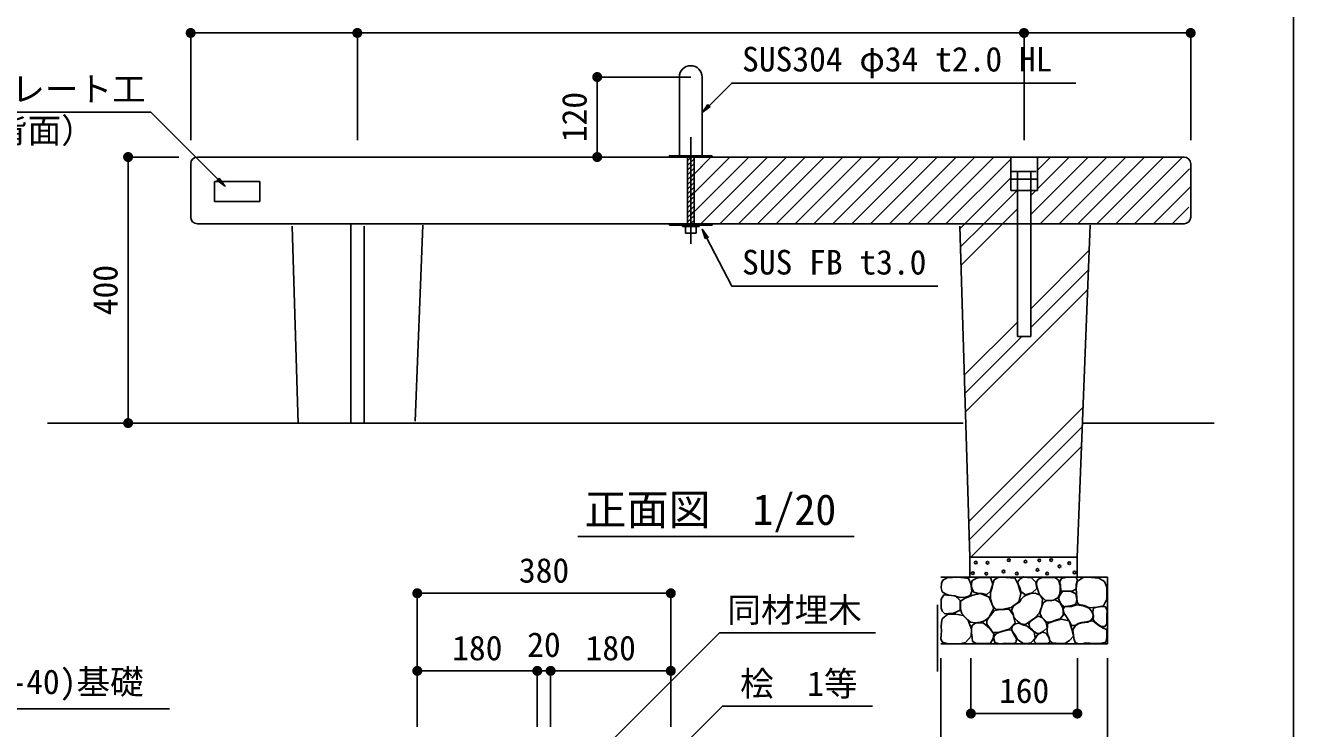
# Model space of a CAD drawing. Units: millimetres at full size, sheet at 1:20. Extents: x 173 to 5649, y 2106 to 5839.
# Drawn here: x 3747 to 5649, y 3685 to 4740 of the extents above; entities that cross this region are included whole.
import ezdxf
from ezdxf.enums import TextEntityAlignment as Align

# ---------------------------------------------------------------- set-up
doc = ezdxf.new("R2010")
doc.units = ezdxf.units.MM
doc.header["$LTSCALE"] = 20
for name, pattern in [('DASHED', [7.5, 6, -1.5]), ('DASHED_SPACED', [12, 6, -6]), ('LONG_DASHED_DOTTED', [15.25, 12, -1.5, 0.25, -1.5])]:
    doc.linetypes.add(name, pattern=pattern)
for name, color, linetype, lineweight in [('0_2', 7, 'Continuous', 25), ('_0-0_', 7, 'Continuous', 25), ('ハッチ', 4, 'Continuous', 25), ('寸法', 3, 'Continuous', 25), ('本体', 7, 'Continuous', 25)]:
    doc.layers.add(name, color=color, linetype=linetype, lineweight=lineweight)
doc.styles.add('ＭＳ ゴシック', font='')
doc.styles.get('ＭＳ ゴシック').set_extended_font_data('MS Gothic')

# ---------------------------------------------------------------- blocks, each defined once
blk = doc.blocks.new('filled_dot')
at = {"color": 0, "linetype": 'Continuous', "lineweight": -2, "const_width": 1.25}
blk.add_lwpolyline([(-0.625, 0, 1), (0.625, 0, 1)], format="xyb", close=True, dxfattribs=at)

msp = doc.modelspace()

# ---------------------------------------------------------------- hatches: boundary and pattern name
at = {"layer": '0_2'}
msp.add_hatch(color=256, dxfattribs=at).paths.add_polyline_path([(4046.16, 4498.4), (4033.87, 4507.33), (4037.23, 4510.69)])
at = {"layer": '寸法'}
for points in [[(4761.58, 4608.77), (4770.51, 4621.05), (4773.87, 4617.69)], [(4761.58, 4434.06), (4770.64, 4421.87), (4766.43, 4419.67)]]:
    msp.add_hatch(color=256, dxfattribs=at).paths.add_polyline_path(points)

# ---------------------------------------------------------------- linework, layer by layer
at = {"layer": '0_2'}
for points in [[(4046.16, 4498.4), (3934.69, 4609.87), (3670.27, 4609.87)], [(3214.03, 3847.86), (3346.87, 3715.01), (3963.04, 3715.01)], [(4620.33, 3661.27), (4787.73, 3828.67), (5021.66, 3828.67)], [(4693.95, 3620.88), (4792.09, 3719.01), (5017.33, 3719.01)]]:
    msp.add_lwpolyline(points, dxfattribs=at)
at = {"layer": '0_2', "lineweight": 13}
msp.add_lwpolyline([(4046.16, 4498.4), (4033.87, 4507.33), (4037.23, 4510.69)], close=True, dxfattribs=at)
at = {"layer": '_0-0_'}
for p, q in [((4727.58, 4662.33), (4727.58, 4544.33)), ((4761.58, 4661.65), (4761.58, 4544.33)), ((4712.58, 4543.83), (4712.58, 4542.33)), ((4776.08, 4544.33), (4713.08, 4544.33)), ((4727.58, 4542.34), (4727.58, 4542.33)), ((4739.58, 4542.33), (4739.58, 4442.33)), ((4739.58, 4536.68), (4745.23, 4542.33)), ((4749.58, 4542.33), (4749.58, 4442.33)), ((4776.58, 4543.83), (4776.58, 4542.33)), ((4712.58, 4442.33), (4712.58, 4440.33)), ((4776.58, 4440.33), (4712.58, 4440.33)), ((4732.08, 4440.33), (4732.08, 4438.33)), ((4757.08, 4438.33), (4732.08, 4438.33)), ((4736.58, 4438.33), (4736.58, 4428.33)), ((4744.23, 4442.33), (4749.58, 4447.68)), ((4744.23, 4442.33), (4749.58, 4447.68)), ((4752.58, 4438.33), (4752.58, 4428.33)), ((4757.08, 4440.33), (4757.08, 4438.33)), ((4776.58, 4442.33), (4776.58, 4440.33)), ((4752.58, 4428.33), (4736.58, 4428.33))]:
    msp.add_line(p, q, dxfattribs=at)
at = {"layer": '_0-0_', "color": 1, "linetype": 'DASHED'}
for p, q in [((4721.08, 4543.83), (4721.08, 4542.33)), ((4768.08, 4543.83), (4768.08, 4542.33))]:
    msp.add_line(p, q, dxfattribs=at)
at = {"layer": '_0-0_', "color": 6}
msp.add_lwpolyline([(5649.01, 5729.4), (172.75, 5729.4), (172.75, 2105.77), (5649.01, 2105.77)], close=True, dxfattribs=at)
at = {"layer": '_0-0_'}
for centre, radius, start, end in [((4744.58, 4662.33), 17, 0, 180), ((4713.08, 4543.83), 0.5, 90, 180), ((4776.08, 4543.83), 0.5, 0, 90)]:
    msp.add_arc(centre, radius, start, end, dxfattribs=at)
at = {"layer": 'ハッチ'}
for p, q in [((4739.58, 4536.68), (4745.23, 4542.33)), ((4739.58, 4529.6), (4749.58, 4539.6)), ((4739.58, 4522.53), (4749.58, 4532.53)), ((4739.58, 4522.53), (4749.58, 4532.53)), ((4744.58, 4511.91), (4775, 4542.33)), ((4744.58, 4483.62), (4803.28, 4542.33)), ((4744.58, 4455.34), (4831.57, 4542.33)), ((4744.58, 4540.19), (4746.72, 4542.33)), ((4749.58, 4516.91), (4775, 4542.33)), ((4759.85, 4442.33), (4859.85, 4542.33)), ((4788.14, 4442.33), (4888.14, 4542.33)), ((4816.42, 4442.33), (4916.42, 4542.33)), ((4844.71, 4442.33), (4944.71, 4542.33)), ((4872.99, 4442.33), (4972.99, 4542.33)), ((4901.27, 4442.33), (5001.27, 4542.33)), ((4929.56, 4442.33), (5029.56, 4542.33)), ((4957.84, 4442.33), (5057.84, 4542.33)), ((4986.13, 4442.33), (5086.13, 4542.33)), ((5014.41, 4442.33), (5114.41, 4542.33)), ((5042.7, 4442.33), (5142.7, 4542.33)), ((5070.98, 4442.33), (5170.98, 4542.33)), ((5099.26, 4442.33), (5199.26, 4542.33)), ((5127.55, 4442.33), (5224.58, 4539.36)), ((5254.58, 4456.22), (5340.69, 4542.33)), ((5264.58, 4494.51), (5312.4, 4542.33)), ((5264.58, 4522.79), (5284.12, 4542.33)), ((5268.97, 4442.33), (5368.97, 4542.33)), ((5297.25, 4442.33), (5397.25, 4542.33)), ((5325.54, 4442.33), (5425.54, 4542.33)), ((5353.82, 4442.33), (5453.82, 4542.33)), ((5382.11, 4442.33), (5482.11, 4542.33)), ((4739.58, 4515.46), (4749.58, 4525.46)), ((4739.58, 4508.39), (4749.58, 4518.39)), ((4739.58, 4508.39), (4749.58, 4518.39)), ((4739.58, 4501.32), (4749.58, 4511.32)), ((5155.83, 4442.33), (5224.58, 4511.07)), ((5410.39, 4442.33), (5492.94, 4524.87)), ((4739.58, 4494.25), (4749.58, 4504.25)), ((4739.58, 4494.25), (4749.58, 4504.25)), ((4739.58, 4487.18), (4749.58, 4497.18)), ((4739.58, 4480.11), (4749.58, 4490.11)), ((4739.58, 4480.11), (4749.58, 4490.11)), ((5184.12, 4442.33), (5234.12, 4492.33)), ((5254.58, 4484.51), (5262.4, 4492.33)), ((5438.68, 4442.33), (5495.57, 4499.22)), ((4739.58, 4473.04), (4749.58, 4483.04)), ((4739.58, 4465.96), (4749.58, 4475.96)), ((4739.58, 4465.96), (4749.58, 4475.96)), ((4739.58, 4458.89), (4749.58, 4468.89)), ((4739.58, 4451.82), (4749.58, 4461.82)), ((4739.58, 4451.82), (4749.58, 4461.82)), ((4739.58, 4444.75), (4749.58, 4454.75)), ((5212.4, 4442.33), (5234.58, 4464.51)), ((5466.96, 4442.33), (5492, 4467.37)), ((4744.23, 4442.33), (4749.58, 4447.68)), ((5148.22, 4434.71), (5155.83, 4442.33)), ((5149.06, 4407.27), (5184.12, 4442.33)), ((5149.89, 4379.82), (5212.4, 4442.33)), ((5254.58, 4314.8), (5342.37, 4402.59)), ((5254.58, 4286.52), (5341.22, 4373.16)), ((5156.58, 4160.23), (5340.08, 4343.73)), ((5154.91, 4215.13), (5234.58, 4294.8)), ((5155.75, 4187.68), (5241.07, 4273)), ((5161.6, 3995.54), (5333.21, 4167.15)), ((5162.43, 3968.09), (5332.06, 4137.72)), ((5164.95, 3942.33), (5330.92, 4108.29))]:
    msp.add_line(p, q, dxfattribs=at)
for points in [[(5161.58, 3883.99), (5157.01, 3882.26), (5148.96, 3882.04), (5139.83, 3884.43), (5132, 3885.52), (5126.78, 3887.25), (5121.78, 3890.51), (5120.48, 3896.38), (5120.69, 3902.9), (5122.87, 3907.68), (5129.39, 3911.37), (5137.44, 3912.03), (5144.4, 3912.24), (5155.05, 3911.37), (5161.36, 3910.07), (5165.06, 3902.25), (5166.36, 3891.38), (5164.19, 3885.95)], [(5181.6, 3888.02), (5174.51, 3888.27), (5169.45, 3890.05), (5166.41, 3895.1), (5165.9, 3900.41), (5166.41, 3906.74), (5173.24, 3911.04), (5179.57, 3911.8), (5186.41, 3911.8), (5194.51, 3911.8), (5198.05, 3901.93), (5194.51, 3891.06), (5188.94, 3886.5)], [(5197.54, 3870.06), (5194.25, 3879.17), (5194.51, 3889.54), (5196.78, 3896.62), (5198.56, 3903.7), (5199.82, 3908.26), (5204.63, 3911.54), (5209.95, 3912.55), (5217.29, 3911.8), (5224.37, 3911.29), (5230.7, 3911.29), (5235.76, 3901.43), (5240.06, 3887.77), (5237.03, 3875.38), (5225.38, 3867.03), (5211.46, 3863.99), (5202.86, 3863.74)], [(5238.29, 3896.52), (5235.66, 3902.01), (5235.18, 3905.84), (5239.01, 3909.9), (5244.51, 3912.77), (5249.77, 3912.05), (5255.99, 3911.34), (5262.21, 3904.64), (5263.88, 3895.32), (5256.71, 3888.63), (5246.9, 3886), (5239.96, 3891.02)], [(5264.14, 3896.76), (5263.43, 3902.02), (5263.91, 3906.08), (5266.3, 3909.19), (5271.8, 3911.58), (5279.45, 3911.81), (5286.39, 3911.58), (5291.65, 3911.1), (5296.19, 3907.75), (5298.59, 3899.63), (5298.59, 3894.37), (5298.35, 3886.72), (5295.48, 3881.22), (5288.78, 3877.88), (5277.06, 3877.16), (5267.25, 3886.72)], [(5299.18, 3897.28), (5300.19, 3891.24), (5304.02, 3891.24), (5311.68, 3891.24), (5317.94, 3891.64), (5322.57, 3894.66), (5322.57, 3901.51), (5324.59, 3907.76), (5322.57, 3911.59), (5315.72, 3912.39), (5307.45, 3911.79), (5300.8, 3910.38), (5297.77, 3904.94), (5299.39, 3900.3)], [(5334.62, 3869.63), (5326.59, 3871.24), (5324.18, 3874.91), (5323.57, 3881.31), (5323.15, 3888.21), (5323.04, 3894.63), (5323.38, 3899.44), (5324.53, 3905.98), (5333.61, 3912.18), (5345.86, 3912.05), (5356.76, 3911.02), (5365.13, 3905.63), (5368.8, 3897.26), (5368.89, 3879.51), (5363.64, 3869.52), (5354.01, 3867.45), (5342.99, 3866.54)], [(5131.1, 3858), (5125.78, 3857.37), (5121.71, 3861.43), (5120.15, 3865.81), (5120.46, 3872.68), (5120.15, 3879.56), (5124.53, 3885.81), (5141.1, 3884.25), (5148.61, 3877.37), (5148.92, 3863), (5137.98, 3858)], [(5179.5, 3844.63), (5171.46, 3843.74), (5164.31, 3844.63), (5160.44, 3848.2), (5155.38, 3853.26), (5151.51, 3858.02), (5149.43, 3864.56), (5149.43, 3871.11), (5149.13, 3876.17), (5156.27, 3880.63), (5167.59, 3885.39), (5179.5, 3887.77), (5192.48, 3882.2), (5199.31, 3865.26), (5191.71, 3851.77), (5185.16, 3846.71)], [(5234.25, 3847.05), (5229.46, 3852.07), (5228.27, 3857.09), (5225.88, 3862.34), (5228.03, 3867.36), (5233.53, 3872.14), (5238.07, 3875.49), (5239.99, 3878.83), (5244.29, 3883.37), (5247.64, 3885.53), (5254.58, 3887.68), (5261.27, 3888.15), (5268.69, 3885.29), (5272.28, 3880.03), (5271.56, 3868.32), (5267.73, 3858.76), (5260.32, 3850.63), (5246.92, 3841.55), (5239.99, 3842.27)], [(5322.18, 3871.83), (5316.73, 3869.81), (5310.48, 3868.6), (5305.04, 3868), (5300.6, 3871.22), (5298.38, 3875.25), (5296.17, 3880.49), (5298.59, 3886.33), (5302.42, 3890.56), (5314.11, 3891.37), (5322.38, 3887.14), (5323.99, 3878.48)], [(5193.75, 3835.16), (5191.22, 3838.2), (5188.68, 3841.99), (5188.94, 3847.3), (5191.97, 3851.86), (5197.04, 3857.67), (5200.58, 3862.22), (5205.64, 3863.24), (5216.02, 3863.74), (5222.35, 3864.5), (5228.17, 3855.65), (5231.46, 3844.01), (5222.35, 3834.4), (5205.64, 3829.09), (5197.54, 3829.6)], [(5293.11, 3848.46), (5287.06, 3845.64), (5281.82, 3844.63), (5278.39, 3845.44), (5274.16, 3849.27), (5270.73, 3852.89), (5268.92, 3857.53), (5269.32, 3862.16), (5270.93, 3866.99), (5273.55, 3873.64), (5277.99, 3876.87), (5286.26, 3877.07), (5291.5, 3878.48), (5298.56, 3874.45), (5303.19, 3865.38), (5303.39, 3855.31), (5298.76, 3849.87)], [(5346.77, 3859.94), (5348.39, 3855.71), (5347.98, 3851.28), (5344.56, 3847.05), (5338.51, 3845.44), (5331.45, 3844.43), (5325.6, 3842.82), (5321.37, 3839.79), (5315.93, 3840), (5313.1, 3845.03), (5309.27, 3851.28), (5304.63, 3857.72), (5303.02, 3864.37), (5306.45, 3868.2), (5315.93, 3868.4), (5323.99, 3871.02), (5333.67, 3869.41), (5342.14, 3865.78)], [(5350.54, 3845.66), (5348.48, 3848.67), (5348.62, 3854.41), (5347.94, 3858.92), (5348.07, 3864.12), (5350.26, 3866.31), (5354.5, 3867.27), (5360.8, 3868.36), (5366.82, 3867.81), (5369.42, 3862.34), (5369.01, 3855.78), (5368.73, 3847.57), (5369.01, 3842.38), (5365.86, 3838.27), (5360.39, 3838.14), (5354.09, 3842.38)], [(5128.98, 3812.69), (5122.55, 3814.75), (5119.97, 3819.38), (5120.23, 3825.81), (5121, 3831.98), (5120.23, 3837.9), (5120.74, 3844.08), (5121.77, 3849.74), (5130.27, 3856.68), (5142.11, 3856.94), (5153.44, 3854.62), (5160.65, 3847.16), (5165.8, 3834.56), (5165.54, 3824.01), (5157.05, 3814.49), (5150.35, 3812.69), (5140.31, 3812.43)], [(5166.96, 3821.9), (5165.79, 3828.67), (5165.79, 3835.2), (5166.72, 3839.86), (5172.09, 3843.59), (5183.29, 3843.82), (5192.86, 3835.9), (5199.16, 3827.27), (5198.23, 3820.51), (5194.26, 3813.28), (5186.09, 3812.58), (5173.26, 3812.81), (5167.42, 3815.84)], [(5231.62, 3824.58), (5228.03, 3829.6), (5225.88, 3834.38), (5227.31, 3839.4), (5231.62, 3842.51), (5237.12, 3843.22), (5242.62, 3840.83), (5249.32, 3838.92), (5259.84, 3830.32), (5261.27, 3821), (5254.82, 3814.07), (5248.6, 3812.87), (5242.62, 3813.11), (5234.97, 3818.61)], [(5260.34, 3830.47), (5257.08, 3833.14), (5253.52, 3836.54), (5252.03, 3841.73), (5253.96, 3845.73), (5257.52, 3848.55), (5262.12, 3851.81), (5265.98, 3854.04), (5271.32, 3851.96), (5274.58, 3848.11), (5277.99, 3844.1), (5279.48, 3836.1), (5273.99, 3831.5), (5267.76, 3827.65), (5264.2, 3827.65)], [(5292.71, 3813.2), (5286.66, 3814.01), (5283.43, 3816.63), (5282.43, 3821.66), (5280.01, 3826.3), (5279.2, 3833.55), (5280.01, 3838.39), (5280.01, 3842.82), (5289.08, 3846.24), (5300.37, 3849.47), (5312.47, 3846.85), (5316.5, 3834.56), (5318.92, 3823.68), (5312.67, 3817.23), (5305.61, 3812.8)], [(5326.25, 3812.55), (5321.4, 3814.12), (5319.18, 3820.41), (5319.04, 3826.04), (5317.86, 3832.2), (5319.18, 3836.52), (5322.32, 3839.93), (5325.86, 3842.16), (5331.76, 3843.86), (5340.02, 3845.04), (5343.69, 3846.22), (5347.62, 3846.74), (5355.22, 3840.98), (5363.35, 3835.87), (5368.73, 3833.77), (5368.86, 3828.14), (5368.86, 3821.72), (5367.28, 3814.64), (5358.5, 3813.07), (5351.03, 3812.68), (5337.53, 3813.59), (5330.84, 3812.55)], [(5199.54, 3819.8), (5199.3, 3822.9), (5202.41, 3827.21), (5206.96, 3829.36), (5213.18, 3831.27), (5219.63, 3832.7), (5225.61, 3833.18), (5229.44, 3826.49), (5233.27, 3820.04), (5232.07, 3814.06), (5226.57, 3812.87), (5217.24, 3813.34), (5207.67, 3812.39), (5200.74, 3814.3)], [(5266.27, 3812.68), (5262.71, 3812.68), (5260.19, 3815.2), (5260.04, 3818.16), (5262.12, 3822.02), (5264.94, 3825.58), (5268.35, 3827.8), (5272.06, 3829.73), (5277.7, 3828.1), (5281.7, 3821.87), (5283.63, 3815.35), (5280.81, 3813.42), (5273.25, 3812.68)]]:
    msp.add_lwpolyline(points, close=True, dxfattribs=at)
for centre in [(5221.77, 3937.93), (5267.49, 3937.52), (5285.41, 3938.04), (5167.79, 3918.38), (5172.26, 3934.05), (5188.02, 3917.52), (5189.7, 3934.02), (5213.94, 3920.72), (5233.75, 3917.6), (5246.8, 3935.59), (5264.79, 3923.07), (5279.36, 3917.58), (5297.65, 3928.55), (5312.51, 3933.24), (5320.33, 3919.16)]:
    msp.add_circle(centre, 2, dxfattribs=at)
at = {"layer": '寸法'}
for p, q in [((3994.58, 4728.41), (4244.58, 4728.41)), ((3994.58, 4567.67), (3994.58, 4728.41)), ((4244.58, 4567.67), (4244.58, 4728.41)), ((4244.58, 4728.41), (5244.58, 4728.41)), ((4244.58, 4567.67), (4244.58, 4728.41)), ((5244.58, 4567.67), (5244.58, 4728.41)), ((5244.58, 4728.41), (5494.58, 4728.41)), ((5244.58, 4567.67), (5244.58, 4728.41)), ((5494.58, 4567.67), (5494.58, 4728.41)), ((4604.4, 4662.33), (4604.4, 4542.33)), ((4744.58, 4662.33), (4604.4, 4662.33)), ((3900.77, 4542.33), (3900.77, 4143.39)), ((3976.74, 4542.33), (3900.77, 4542.33)), ((4712.58, 4542.33), (4604.4, 4542.33)), ((3976.47, 4143.39), (3900.77, 4143.39)), ((4575.29, 3973.27), (4989.78, 3973.27)), ((4334.51, 3888.16), (4714.82, 3888.16)), ((4334.51, 3687.9), (4334.51, 3888.16)), ((4714.82, 3687.9), (4714.82, 3888.16)), ((5119.58, 3790.65), (5119.58, 3607.62)), ((5164.95, 3790.65), (5164.95, 3707.77)), ((5324.57, 3790.65), (5324.57, 3707.77)), ((5369.58, 3790.65), (5369.58, 3607.62)), ((4334.51, 3771.79), (4514.51, 3771.79)), ((4334.51, 3687.9), (4334.51, 3771.79)), ((4514.51, 3687.9), (4514.51, 3771.79)), ((4514.51, 3771.79), (4534.51, 3771.79)), ((4514.51, 3687.9), (4514.51, 3771.79)), ((4534.51, 3687.9), (4534.51, 3771.79)), ((4534.51, 3771.79), (4714.82, 3771.79)), ((4534.51, 3687.9), (4534.51, 3771.79)), ((4714.82, 3687.9), (4714.82, 3771.79)), ((5164.95, 3707.77), (5324.57, 3707.77))]:
    msp.add_line(p, q, dxfattribs=at)
for points in [[(4761.58, 4608.77), (4806.16, 4653.35), (5322.09, 4653.35)], [(4761.58, 4434.06), (4806.16, 4348.88), (5115.1, 4348.88)]]:
    msp.add_lwpolyline(points, dxfattribs=at)
at = {"layer": '寸法', "lineweight": 13}
for points in [[(4761.58, 4608.77), (4770.51, 4621.05), (4773.87, 4617.69)], [(4761.58, 4434.06), (4770.64, 4421.87), (4766.43, 4419.67)]]:
    msp.add_lwpolyline(points, close=True, dxfattribs=at)
at = {"layer": '本体', "linetype": 'LONG_DASHED_DOTTED'}
msp.add_line((4744.58, 4572.33), (4744.58, 4412.33), dxfattribs=at)
at = {"layer": '本体'}
for p, q in [((3994.58, 4452.33), (3994.58, 4532.33)), ((4004.58, 4542.33), (5484.58, 4542.33)), ((4744.58, 4540.19), (4746.72, 4542.33)), ((5224.58, 4542.33), (5224.58, 4492.33)), ((5264.58, 4542.33), (5264.58, 4492.33)), ((5494.58, 4452.33), (5494.58, 4532.33)), ((5225.22, 4520.72), (5262.64, 4520.72)), ((5225.22, 4509.07), (5263.47, 4509.07)), ((5234.58, 4520.72), (5234.58, 4273)), ((5254.58, 4520.72), (5254.58, 4273)), ((5224.58, 4492.33), (5264.58, 4492.33)), ((4004.58, 4442.33), (5484.58, 4442.33)), ((4146.92, 4438.68), (4155.94, 4142.39)), ((4234.58, 4440.7), (4234.58, 4142.33)), ((4254.58, 4438.69), (4254.58, 4142.33)), ((4342.65, 4440.17), (4331.21, 4146.41)), ((5148.1, 4438.68), (5163.22, 3942.33)), ((5343.83, 4440.17), (5324.46, 3942.33)), ((5234.58, 4273), (5254.58, 4273)), ((3779.73, 4143.39), (5153.17, 4143.39)), ((5331.72, 4143.39), (5529.89, 4143.39)), ((5163.22, 3942.33), (5324.46, 3942.33)), ((5163.22, 3942.33), (5324.46, 3942.33)), ((5163.22, 3942.33), (5163.22, 3912.33)), ((5324.46, 3942.33), (5324.46, 3912.33)), ((5119.58, 3912.33), (5369.58, 3912.33)), ((5369.58, 3912.33), (5369.58, 3812.33)), ((5114.98, 3870.93), (5114.98, 3770.93)), ((5119.58, 3812.33), (5369.58, 3812.33))]:
    msp.add_line(p, q, dxfattribs=at)
at = {"layer": '本体', "linetype": 'DASHED_SPACED'}
msp.add_lwpolyline([(4030.12, 4505.54), (4098.17, 4505.54), (4098.17, 4475.72), (4030.12, 4475.72)], close=True, dxfattribs=at)
at = {"layer": '本体'}
for centre, start, end in [((4004.58, 4532.33), 90, 180), ((5484.58, 4532.33), 0, 90), ((4004.58, 4452.33), 180, 270), ((5484.58, 4452.33), 270, 0)]:
    msp.add_arc(centre, 10, start, end, dxfattribs=at)

# ---------------------------------------------------------------- block references
at = {"layer": '寸法', "xscale": 6, "yscale": 6}
for p in [(3994.58, 4728.41), (4244.58, 4728.41), (5244.58, 4728.41), (4334.51, 3888.16), (4334.51, 3771.79), (4514.51, 3771.79), (4534.51, 3771.79), (5164.95, 3707.77)]:
    msp.add_blockref('filled_dot', p, dxfattribs=at)
for p, rotation in [((4244.58, 4728.41), 180), ((5244.58, 4728.41), 180), ((5494.58, 4728.41), 180), ((4604.4, 4662.33), 270), ((3900.77, 4542.33), 270), ((4604.4, 4542.33), 90), ((3900.77, 4143.39), 90), ((4714.82, 3888.16), 180), ((4514.51, 3771.79), 180), ((4534.51, 3771.79), 180), ((4714.82, 3771.79), 180), ((5324.57, 3707.77), 180)]:
    msp.add_blockref('filled_dot', p, dxfattribs=dict(at, rotation=rotation))

# ---------------------------------------------------------------- texts
at = {"layer": '_0-0_', "color": 3, "style": 'ＭＳ ゴシック'}
for s, p in [('SUS304 φ34 t2.0 HL', (4821.68, 4659.56)), ('プレート工', (3675.18, 4614.78)), ('（背面）', (3649.26, 4552.59)), ('SUS FB t3.0', (4821.68, 4355.09)), ('同材埋木', (4799.68, 3833.73)), ('再生ｸﾗｯｼｬ-ﾗﾝ(RC-40)基礎', (3344.97, 3725.89)), ('桧\u30001等', (4818.58, 3722.99))]:
    msp.add_text(s, height=36.95, dxfattribs=at).set_placement(p, align=Align.BOTTOM_LEFT)
at = {"layer": '寸法', "style": 'ＭＳ ゴシック'}
for s, p in [('120', (4599.6, 4602.33)), ('400', (3895.97, 4342.86))]:
    msp.add_text(s, height=36.95, rotation=90, dxfattribs=at).set_placement(p, align=Align.BOTTOM_CENTER)
msp.add_text('正面図\u30001/20', height=46.19, dxfattribs=at).set_placement((4585.3, 3976.76), align=Align.BOTTOM_LEFT)
for s, p in [('380', (4524.66, 3892.96)), ('180', (4424.51, 3776.59)), ('20', (4524.51, 3781.59)), ('180', (4624.66, 3776.59)), ('160', (5244.76, 3712.57))]:
    msp.add_text(s, height=36.95, dxfattribs=at).set_placement(p, align=Align.BOTTOM_CENTER)

doc.saveas('drawing.dxf')
